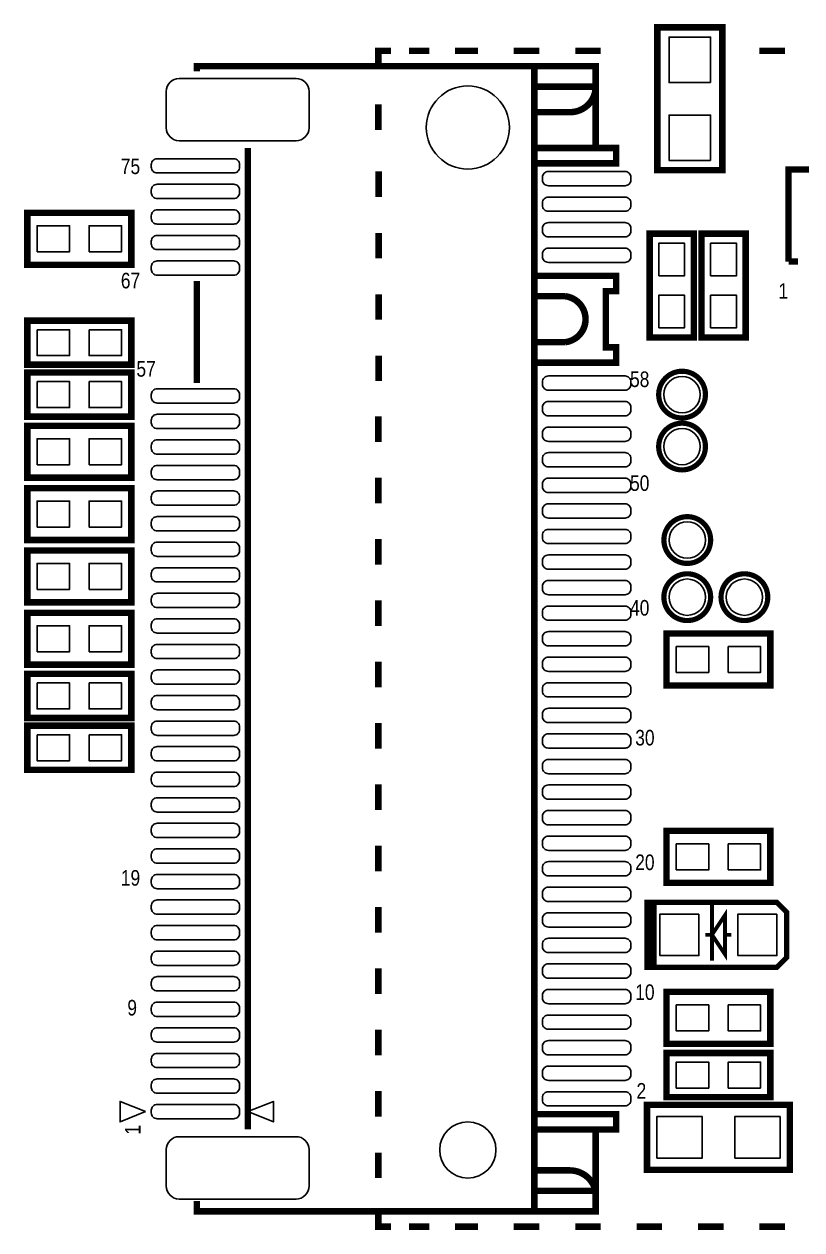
# Model space of a CAD drawing. Extents: x 2 to 176, y -19 to 159.
# Drawn here: x 74.36 to 89.57, y 9.88 to 33.46 of the extents above; entities that cross this region are included whole.
import ezdxf
from ezdxf.enums import TextEntityAlignment as Align

# ---------------------------------------------------------------- set-up
doc = ezdxf.new("R2010")
doc.units = 0
for name, color, linetype in [('PG_NEW_SLIK-TOP', 231, 'CONTINUOUS'), ('PG_SILKSCREEN_TOP', 7, 'CONTINUOUS'), ('PIN_TOP', 92, 'CONTINUOUS')]:
    doc.layers.add(name, color=color, linetype=linetype)

msp = doc.modelspace()

# ---------------------------------------------------------------- linework, layer by layer
at = {"layer": 'PG_NEW_SLIK-TOP'}
for points, const_width in [([(86.741, 30.607), (86.741, 33.401), (88.011, 33.401), (88.011, 30.607), (86.741, 30.607)], 0.127), ([(81.285334, 32.642048), (81.285334, 32.942276), (81.53527, 32.942276)], 0.127), ([(81.885282, 32.942276), (82.285332, 32.942276)], 0.127), ([(82.785458, 32.942276), (83.235292, 32.942276)], 0.127), ([(83.935316, 32.942276), (84.435442, 32.942276)], 0.127), ([(85.135466, 32.942276), (85.635338, 32.942276)], 0.127), ([(88.735408, 32.942276), (89.23528, 32.942276)], 0.127), ([(85.135466, 31.042102), (85.535516, 31.042102), (85.535516, 32.642048), (77.73543, 32.642048), (77.73543, 32.542226)], 0.127), ([(84.335366, 32.642048), (84.335366, 10.242296)], 0.127), ([(81.285334, 31.392114), (81.285334, 31.89224)], 0.127), ([(78.735428, 31.042102), (78.735428, 11.842242)], 0.127), ([(85.935312, 31.042102), (85.935312, 30.742128), (84.335366, 30.742128), (84.335366, 31.042102), (85.935312, 31.042102)], 0.127), ([(85.935312, 31.042102), (85.135466, 31.042102)], 0.127), ([(90.438478, 30.619192), (89.307416, 30.619192), (89.307416, 28.819348)], 0.127), ([(81.2927, 30.081728), (81.2927, 30.5816)], 0.127), ([(74.42327, 29.773372), (76.45527, 29.773372), (76.45527, 28.757372), (74.42327, 28.757372), (74.42327, 29.773372)], 0.127), ([(81.2927, 28.881578), (81.2927, 29.381704)], 0.127), ([(87.45347, 29.366972), (87.45347, 27.334972), (86.58987, 27.334972), (86.58987, 29.366972), (87.45347, 29.366972)], 0.127), ([(88.46947, 29.366972), (88.46947, 27.334972), (87.60587, 27.334972), (87.60587, 29.366972), (88.46947, 29.366972)], 0.127), ([(89.49436, 28.819348), (89.307416, 28.819348)], 0.127), ([(85.83549, 26.842212), (85.935312, 26.842212), (85.935312, 27.142186), (85.735414, 27.142186), (85.735414, 28.24226), (85.935312, 28.24226), (85.935312, 28.542234), (84.335366, 28.542234), (84.335366, 26.842212), (85.935312, 26.842212)], 0.127), ([(77.73543, 28.442158), (77.73543, 26.442162)], 0.127), ([(81.2927, 27.681682), (81.2927, 28.181554)], 0.127), ([(76.45527, 26.801572), (74.42327, 26.801572), (74.42327, 27.665172), (76.45527, 27.665172), (76.45527, 26.801572)], 0.127), ([(81.2927, 26.481786), (81.2927, 26.981658)], 0.127), ([(76.45527, 25.785572), (74.42327, 25.785572), (74.42327, 26.649172), (76.45527, 26.649172), (76.45527, 25.785572)], 0.127), ([(81.285334, 25.29205), (81.285334, 25.792176)], 0.127), ([(74.42327, 25.607772), (76.45527, 25.607772), (76.45527, 24.591772), (74.42327, 24.591772), (74.42327, 25.607772)], 0.127), ([(81.285334, 24.092154), (81.285334, 24.59228)], 0.127), ([(74.42327, 24.388572), (76.45527, 24.388572), (76.45527, 23.372572), (74.42327, 23.372572), (74.42327, 24.388572)], 0.127), ([(81.285334, 22.892258), (81.285334, 23.39213)], 0.127), ([(74.42327, 23.169372), (76.45527, 23.169372), (76.45527, 22.153372), (74.42327, 22.153372), (74.42327, 23.169372)], 0.127), ([(81.285334, 21.692108), (81.285334, 22.192234)], 0.127), ([(74.42327, 21.950172), (76.45527, 21.950172), (76.45527, 20.934172), (74.42327, 20.934172), (74.42327, 21.950172)], 0.127), ([(86.92007, 21.543772), (88.95207, 21.543772), (88.95207, 20.527772), (86.92007, 20.527772), (86.92007, 21.543772)], 0.127), ([(81.285334, 20.492212), (81.285334, 20.992084)], 0.127), ([(76.45527, 19.892772), (74.42327, 19.892772), (74.42327, 20.756372), (76.45527, 20.756372), (76.45527, 19.892772)], 0.127), ([(81.285334, 19.292062), (81.285334, 19.792188)], 0.127), ([(76.45527, 18.876772), (74.42327, 18.876772), (74.42327, 19.740372), (76.45527, 19.740372), (76.45527, 18.876772)], 0.127), ([(81.285334, 18.092166), (81.285334, 18.592292)], 0.127), ([(86.92007, 17.682972), (88.95207, 17.682972), (88.95207, 16.666972), (86.92007, 16.666972), (86.92007, 17.682972)], 0.127), ([(81.285334, 16.89227), (81.285334, 17.392142)], 0.127), ([(89.01557, 15.015972), (86.53907, 15.015972), (86.53907, 16.285972), (89.07907, 16.285972), (89.26957, 16.095472), (89.26957, 15.206472), (89.07907, 15.015972), (88.95207, 15.015972)], 0.1016), ([(86.61527, 15.066772), (86.64067, 16.235172), (86.66607, 16.222472), (86.66607, 15.041372), (86.66607, 16.260572)], 0.127), ([(81.285334, 15.69212), (81.285334, 16.192246)], 0.127), ([(81.285334, 14.492224), (81.285334, 14.992096)], 0.127), ([(88.95207, 13.517372), (86.92007, 13.517372), (86.92007, 14.533372), (88.95207, 14.533372), (88.95207, 13.517372)], 0.127), ([(81.285334, 13.292074), (81.285334, 13.7922)], 0.127), ([(86.92007, 13.339572), (88.95207, 13.339572), (88.95207, 12.475972), (86.92007, 12.475972), (86.92007, 13.339572)], 0.127), ([(81.285334, 12.092178), (81.285334, 12.59205)], 0.127), ([(86.53907, 12.323572), (89.33307, 12.323572), (89.33307, 11.053572), (86.53907, 11.053572), (86.53907, 12.323572)], 0.127), ([(77.73543, 10.442194), (77.73543, 10.242296), (85.535516, 10.242296), (85.535516, 11.842242), (85.135466, 11.842242), (85.935312, 11.842242), (85.935312, 12.142216), (84.335366, 12.142216), (84.335366, 11.842242), (85.135466, 11.842242)], 0.127), ([(81.285334, 10.892282), (81.285334, 11.392154)], 0.127), ([(85.535516, 10.642092), (84.335366, 10.642092)], 0.127), ([(81.285334, 10.242296), (81.285334, 9.942068), (81.53527, 9.942068)], 0.127), ([(81.885282, 9.942068), (82.285332, 9.942068)], 0.127), ([(82.785458, 9.942068), (83.235292, 9.942068)], 0.127), ([(83.935316, 9.942068), (84.435442, 9.942068)], 0.127), ([(85.135466, 9.942068), (85.635338, 9.942068)], 0.127), ([(86.335362, 9.942068), (86.835488, 9.942068)], 0.127), ([(87.535512, 9.942068), (88.035384, 9.942068)], 0.127), ([(88.735408, 9.942068), (89.23528, 9.942068)], 0.127)]:
    msp.add_lwpolyline(points, dxfattribs=dict(at, const_width=const_width))
for points, const_width in [([(84.335366, 31.742126), (85.03539, 31.742126, 0.414296), (85.535516, 32.242252), (84.335366, 32.242252)], 0.127), ([(84.335366, 27.242262), (84.935314, 27.242262, 0.894908), (84.935314, 28.142184), (84.335366, 28.142184)], 0.127), ([(87.68207, 26.217372, 1), (86.76767, 26.217372, 1), (87.68207, 26.217372)], 0.1016), ([(87.68207, 25.201372, 1), (86.76767, 25.201372, 1), (87.68207, 25.201372)], 0.1016), ([(87.78367, 23.372572, 1), (86.86927, 23.372572, 1), (87.78367, 23.372572)], 0.1016), ([(87.78367, 22.254972, 1), (86.86927, 22.254972, 1), (87.78367, 22.254972)], 0.1016), ([(88.90127, 22.254972, 1), (87.98687, 22.254972, 1), (88.90127, 22.254972)], 0.1016), ([(84.335366, 11.042142), (85.03539, 11.042142, -0.343176), (85.535516, 10.642092)], 0.127)]:
    msp.add_lwpolyline(points, format="xyb", dxfattribs=dict(at, const_width=const_width))
msp.add_lwpolyline([(84.335366, 26.842212), (85.935312, 26.842212), (85.935312, 27.142186), (85.735414, 27.142186), (85.735414, 28.24226), (85.935312, 28.24226), (85.935312, 28.542234), (84.335366, 28.542234), (84.335366, 28.142184), (84.935314, 28.142184, -0.894908), (84.935314, 27.242262), (84.335366, 27.242262)], format="xyb", close=True, dxfattribs=at)
msp.add_lwpolyline([(78.735428, 12.192254), (79.2353, 11.992102), (79.2353, 12.392152)], close=True, dxfattribs=at)
at = {"layer": 'PG_SILKSCREEN_TOP', "const_width": 0.0762}
for points in [[(87.80907, 16.285972), (87.80907, 15.269972)], [(87.80907, 15.142972), (87.80907, 16.285972)], [(88.06307, 15.269972), (88.06307, 16.031972), (87.80907, 15.650972), (88.06307, 15.269972), (88.06307, 15.650972), (88.19007, 15.650972)], [(87.68207, 15.650972), (87.80907, 15.650972)], [(88.19007, 15.650972), (88.06307, 15.650972)]]:
    msp.add_lwpolyline(points, dxfattribs=at)
at = {"layer": 'PG_SILKSCREEN_TOP'}
msp.add_lwpolyline([(76.735432, 12.192254), (76.235306, 12.392152), (76.235306, 11.992102)], close=True, dxfattribs=at)
at = {"layer": 'PIN_TOP'}
for points in [[(87.7824, 32.3215), (86.9696, 32.3215), (86.9696, 33.2105), (87.7824, 33.2105)], [(87.7824, 30.7975), (86.9696, 30.7975), (86.9696, 31.6865), (87.7824, 31.6865)], [(74.61377, 29.011372), (74.61377, 29.519372), (75.24877, 29.519372), (75.24877, 29.011372)], [(75.62977, 29.011372), (75.62977, 29.519372), (76.26477, 29.519372), (76.26477, 29.011372)], [(86.76767, 28.541472), (86.76767, 29.176472), (87.27567, 29.176472), (87.27567, 28.541472)], [(87.78367, 28.541472), (87.78367, 29.176472), (88.29167, 29.176472), (88.29167, 28.541472)], [(86.76767, 27.525472), (86.76767, 28.160472), (87.27567, 28.160472), (87.27567, 27.525472)], [(87.78367, 27.525472), (87.78367, 28.160472), (88.29167, 28.160472), (88.29167, 27.525472)], [(74.61377, 27.487372), (75.24877, 27.487372), (75.24877, 26.979372), (74.61377, 26.979372)], [(75.62977, 27.487372), (76.26477, 27.487372), (76.26477, 26.979372), (75.62977, 26.979372)], [(74.61377, 26.471372), (75.24877, 26.471372), (75.24877, 25.963372), (74.61377, 25.963372)], [(75.62977, 26.471372), (76.26477, 26.471372), (76.26477, 25.963372), (75.62977, 25.963372)], [(74.61377, 24.845772), (74.61377, 25.353772), (75.24877, 25.353772), (75.24877, 24.845772)], [(75.62977, 24.845772), (75.62977, 25.353772), (76.26477, 25.353772), (76.26477, 24.845772)], [(74.61377, 23.626572), (74.61377, 24.134572), (75.24877, 24.134572), (75.24877, 23.626572)], [(75.62977, 23.626572), (75.62977, 24.134572), (76.26477, 24.134572), (76.26477, 23.626572)], [(74.61377, 22.407372), (74.61377, 22.915372), (75.24877, 22.915372), (75.24877, 22.407372)], [(75.62977, 22.407372), (75.62977, 22.915372), (76.26477, 22.915372), (76.26477, 22.407372)], [(74.61377, 21.188172), (74.61377, 21.696172), (75.24877, 21.696172), (75.24877, 21.188172)], [(75.62977, 21.188172), (75.62977, 21.696172), (76.26477, 21.696172), (76.26477, 21.188172)], [(87.11057, 20.781772), (87.11057, 21.289772), (87.74557, 21.289772), (87.74557, 20.781772)], [(88.12657, 20.781772), (88.12657, 21.289772), (88.76157, 21.289772), (88.76157, 20.781772)], [(74.61377, 20.578572), (75.24877, 20.578572), (75.24877, 20.070572), (74.61377, 20.070572)], [(75.62977, 20.578572), (76.26477, 20.578572), (76.26477, 20.070572), (75.62977, 20.070572)], [(74.61377, 19.562572), (75.24877, 19.562572), (75.24877, 19.054572), (74.61377, 19.054572)], [(75.62977, 19.562572), (76.26477, 19.562572), (76.26477, 19.054572), (75.62977, 19.054572)], [(87.11057, 16.920972), (87.11057, 17.428972), (87.74557, 17.428972), (87.74557, 16.920972)], [(88.12657, 16.920972), (88.12657, 17.428972), (88.76157, 17.428972), (88.76157, 16.920972)], [(87.55507, 16.057372), (87.55507, 15.244572), (86.79307, 15.244572), (86.79307, 16.057372)], [(89.07907, 16.057372), (89.07907, 15.244572), (88.31707, 15.244572), (88.31707, 16.057372)], [(87.74557, 14.279372), (87.74557, 13.771372), (87.11057, 13.771372), (87.11057, 14.279372)], [(88.76157, 14.279372), (88.76157, 13.771372), (88.12657, 13.771372), (88.12657, 14.279372)], [(87.74557, 12.653772), (87.11057, 12.653772), (87.11057, 13.161772), (87.74557, 13.161772)], [(88.76157, 12.653772), (88.12657, 12.653772), (88.12657, 13.161772), (88.76157, 13.161772)], [(86.72957, 11.282172), (86.72957, 12.094972), (87.61857, 12.094972), (87.61857, 11.282172)], [(88.25357, 11.282172), (88.25357, 12.094972), (89.14257, 12.094972), (89.14257, 11.282172)]]:
    msp.add_lwpolyline(points, close=True, dxfattribs=at)
for points in [[(79.678276, 31.182564), (77.392276, 31.182564, -0.414214), (77.138276, 31.436564), (77.138276, 32.147764, -0.414214), (77.392276, 32.401764), (79.678276, 32.401764, -0.414214), (79.932276, 32.147764), (79.932276, 31.436564, -0.414214)], [(78.459584, 30.55239), (76.960984, 30.55239, -0.414214), (76.846684, 30.66669), (76.846684, 30.71749, -0.414214), (76.960984, 30.83179), (78.459584, 30.83179, -0.414214), (78.573884, 30.71749), (78.573884, 30.66669, -0.414214)], [(86.10981, 30.302454), (84.61121, 30.302454, -0.414214), (84.49691, 30.416754), (84.49691, 30.467554, -0.414214), (84.61121, 30.581854), (86.10981, 30.581854, -0.414214), (86.22411, 30.467554), (86.22411, 30.416754, -0.414214)], [(78.459584, 30.052518), (76.960984, 30.052518, -0.414214), (76.846684, 30.166818), (76.846684, 30.217618, -0.414214), (76.960984, 30.331918), (78.459584, 30.331918, -0.414214), (78.573884, 30.217618), (78.573884, 30.166818, -0.414214)], [(86.10981, 29.802582), (84.61121, 29.802582, -0.414214), (84.49691, 29.916882), (84.49691, 29.967682, -0.414214), (84.61121, 30.081982), (86.10981, 30.081982, -0.414214), (86.22411, 29.967682), (86.22411, 29.916882, -0.414214)], [(78.459584, 29.552392), (76.960984, 29.552392, -0.414214), (76.846684, 29.666692), (76.846684, 29.717492, -0.414214), (76.960984, 29.831792), (78.459584, 29.831792, -0.414214), (78.573884, 29.717492), (78.573884, 29.666692, -0.414214)], [(86.10981, 29.302456), (84.61121, 29.302456, -0.414214), (84.49691, 29.416756), (84.49691, 29.467556, -0.414214), (84.61121, 29.581856), (86.10981, 29.581856, -0.414214), (86.22411, 29.467556), (86.22411, 29.416756, -0.414214)], [(78.459584, 29.05252), (76.960984, 29.05252, -0.414214), (76.846684, 29.16682), (76.846684, 29.21762, -0.414214), (76.960984, 29.33192), (78.459584, 29.33192, -0.414214), (78.573884, 29.21762), (78.573884, 29.16682, -0.414214)], [(86.10981, 28.802584), (84.61121, 28.802584, -0.414214), (84.49691, 28.916884), (84.49691, 28.967684, -0.414214), (84.61121, 29.081984), (86.10981, 29.081984, -0.414214), (86.22411, 28.967684), (86.22411, 28.916884, -0.414214)], [(78.459584, 28.552394), (76.960984, 28.552394, -0.414214), (76.846684, 28.666694), (76.846684, 28.717494, -0.414214), (76.960984, 28.831794), (78.459584, 28.831794, -0.414214), (78.573884, 28.717494), (78.573884, 28.666694, -0.414214)], [(86.10981, 26.302462), (84.61121, 26.302462, -0.414214), (84.49691, 26.416762), (84.49691, 26.467562, -0.414214), (84.61121, 26.581862), (86.10981, 26.581862, -0.414214), (86.22411, 26.467562), (86.22411, 26.416762, -0.414214)], [(78.459584, 26.052526), (76.960984, 26.052526, -0.414214), (76.846684, 26.166826), (76.846684, 26.217626, -0.414214), (76.960984, 26.331926), (78.459584, 26.331926, -0.414214), (78.573884, 26.217626), (78.573884, 26.166826, -0.414214)], [(86.10981, 25.80259), (84.61121, 25.80259, -0.414214), (84.49691, 25.91689), (84.49691, 25.96769, -0.414214), (84.61121, 26.08199), (86.10981, 26.08199, -0.414214), (86.22411, 25.96769), (86.22411, 25.91689, -0.414214)], [(78.459584, 25.5524), (76.960984, 25.5524, -0.414214), (76.846684, 25.6667), (76.846684, 25.7175, -0.414214), (76.960984, 25.8318), (78.459584, 25.8318, -0.414214), (78.573884, 25.7175), (78.573884, 25.6667, -0.414214)], [(86.10981, 25.302464), (84.61121, 25.302464, -0.414214), (84.49691, 25.416764), (84.49691, 25.467564, -0.414214), (84.61121, 25.581864), (86.10981, 25.581864, -0.414214), (86.22411, 25.467564), (86.22411, 25.416764, -0.414214)], [(78.459584, 25.052528), (76.960984, 25.052528, -0.414214), (76.846684, 25.166828), (76.846684, 25.217628, -0.414214), (76.960984, 25.331928), (78.459584, 25.331928, -0.414214), (78.573884, 25.217628), (78.573884, 25.166828, -0.414214)], [(86.10981, 24.802592), (84.61121, 24.802592, -0.414214), (84.49691, 24.916892), (84.49691, 24.967692, -0.414214), (84.61121, 25.081992), (86.10981, 25.081992, -0.414214), (86.22411, 24.967692), (86.22411, 24.916892, -0.414214)], [(78.459584, 24.552402), (76.960984, 24.552402, -0.414214), (76.846684, 24.666702), (76.846684, 24.717502, -0.414214), (76.960984, 24.831802), (78.459584, 24.831802, -0.414214), (78.573884, 24.717502), (78.573884, 24.666702, -0.414214)], [(86.10981, 24.302466), (84.61121, 24.302466, -0.414214), (84.49691, 24.416766), (84.49691, 24.467566, -0.414214), (84.61121, 24.581866), (86.10981, 24.581866, -0.414214), (86.22411, 24.467566), (86.22411, 24.416766, -0.414214)], [(78.459584, 24.05253), (76.960984, 24.05253, -0.414214), (76.846684, 24.16683), (76.846684, 24.21763, -0.414214), (76.960984, 24.33193), (78.459584, 24.33193, -0.414214), (78.573884, 24.21763), (78.573884, 24.16683, -0.414214)], [(86.10981, 23.802594), (84.61121, 23.802594, -0.414214), (84.49691, 23.916894), (84.49691, 23.967694, -0.414214), (84.61121, 24.081994), (86.10981, 24.081994, -0.414214), (86.22411, 23.967694), (86.22411, 23.916894, -0.414214)], [(78.459584, 23.552404), (76.960984, 23.552404, -0.414214), (76.846684, 23.666704), (76.846684, 23.717504, -0.414214), (76.960984, 23.831804), (78.459584, 23.831804, -0.414214), (78.573884, 23.717504), (78.573884, 23.666704, -0.414214)], [(86.10981, 23.302468), (84.61121, 23.302468, -0.414214), (84.49691, 23.416768), (84.49691, 23.467568, -0.414214), (84.61121, 23.581868), (86.10981, 23.581868, -0.414214), (86.22411, 23.467568), (86.22411, 23.416768, -0.414214)], [(78.459584, 23.052532), (76.960984, 23.052532, -0.414214), (76.846684, 23.166832), (76.846684, 23.217632, -0.414214), (76.960984, 23.331932), (78.459584, 23.331932, -0.414214), (78.573884, 23.217632), (78.573884, 23.166832, -0.414214)], [(86.10981, 22.802596), (84.61121, 22.802596, -0.414214), (84.49691, 22.916896), (84.49691, 22.967696, -0.414214), (84.61121, 23.081996), (86.10981, 23.081996, -0.414214), (86.22411, 22.967696), (86.22411, 22.916896, -0.414214)], [(78.459584, 22.552406), (76.960984, 22.552406, -0.414214), (76.846684, 22.666706), (76.846684, 22.717506, -0.414214), (76.960984, 22.831806), (78.459584, 22.831806, -0.414214), (78.573884, 22.717506), (78.573884, 22.666706, -0.414214)], [(86.10981, 22.30247), (84.61121, 22.30247, -0.414214), (84.49691, 22.41677), (84.49691, 22.46757, -0.414214), (84.61121, 22.58187), (86.10981, 22.58187, -0.414214), (86.22411, 22.46757), (86.22411, 22.41677, -0.414214)], [(78.459584, 22.052534), (76.960984, 22.052534, -0.414214), (76.846684, 22.166834), (76.846684, 22.217634, -0.414214), (76.960984, 22.331934), (78.459584, 22.331934, -0.414214), (78.573884, 22.217634), (78.573884, 22.166834, -0.414214)], [(86.10981, 21.802344), (84.61121, 21.802344, -0.414214), (84.49691, 21.916644), (84.49691, 21.967444, -0.414214), (84.61121, 22.081744), (86.10981, 22.081744, -0.414214), (86.22411, 21.967444), (86.22411, 21.916644, -0.414214)], [(78.459584, 21.552408), (76.960984, 21.552408, -0.414214), (76.846684, 21.666708), (76.846684, 21.717508, -0.414214), (76.960984, 21.831808), (78.459584, 21.831808, -0.414214), (78.573884, 21.717508), (78.573884, 21.666708, -0.414214)], [(86.10981, 21.302472), (84.61121, 21.302472, -0.414214), (84.49691, 21.416772), (84.49691, 21.467572, -0.414214), (84.61121, 21.581872), (86.10981, 21.581872, -0.414214), (86.22411, 21.467572), (86.22411, 21.416772, -0.414214)], [(78.459584, 21.052536), (76.960984, 21.052536, -0.414214), (76.846684, 21.166836), (76.846684, 21.217636, -0.414214), (76.960984, 21.331936), (78.459584, 21.331936, -0.414214), (78.573884, 21.217636), (78.573884, 21.166836, -0.414214)], [(86.10981, 20.8026), (84.61121, 20.8026, -0.414214), (84.49691, 20.9169), (84.49691, 20.9677, -0.414214), (84.61121, 21.082), (86.10981, 21.082, -0.414214), (86.22411, 20.9677), (86.22411, 20.9169, -0.414214)], [(78.459584, 20.55241), (76.960984, 20.55241, -0.414214), (76.846684, 20.66671), (76.846684, 20.71751, -0.414214), (76.960984, 20.83181), (78.459584, 20.83181, -0.414214), (78.573884, 20.71751), (78.573884, 20.66671, -0.414214)], [(86.10981, 20.302474), (84.61121, 20.302474, -0.414214), (84.49691, 20.416774), (84.49691, 20.467574, -0.414214), (84.61121, 20.581874), (86.10981, 20.581874, -0.414214), (86.22411, 20.467574), (86.22411, 20.416774, -0.414214)], [(78.459584, 20.052538), (76.960984, 20.052538, -0.414214), (76.846684, 20.166838), (76.846684, 20.217638, -0.414214), (76.960984, 20.331938), (78.459584, 20.331938, -0.414214), (78.573884, 20.217638), (78.573884, 20.166838, -0.414214)], [(86.10981, 19.802348), (84.61121, 19.802348, -0.414214), (84.49691, 19.916648), (84.49691, 19.967448, -0.414214), (84.61121, 20.081748), (86.10981, 20.081748, -0.414214), (86.22411, 19.967448), (86.22411, 19.916648, -0.414214)], [(78.459584, 19.552412), (76.960984, 19.552412, -0.414214), (76.846684, 19.666712), (76.846684, 19.717512, -0.414214), (76.960984, 19.831812), (78.459584, 19.831812, -0.414214), (78.573884, 19.717512), (78.573884, 19.666712, -0.414214)], [(86.10981, 19.302476), (84.61121, 19.302476, -0.414214), (84.49691, 19.416776), (84.49691, 19.467576, -0.414214), (84.61121, 19.581876), (86.10981, 19.581876, -0.414214), (86.22411, 19.467576), (86.22411, 19.416776, -0.414214)], [(78.459584, 19.05254), (76.960984, 19.05254, -0.414214), (76.846684, 19.16684), (76.846684, 19.21764, -0.414214), (76.960984, 19.33194), (78.459584, 19.33194, -0.414214), (78.573884, 19.21764), (78.573884, 19.16684, -0.414214)], [(86.10981, 18.80235), (84.61121, 18.80235, -0.414214), (84.49691, 18.91665), (84.49691, 18.96745, -0.414214), (84.61121, 19.08175), (86.10981, 19.08175, -0.414214), (86.22411, 18.96745), (86.22411, 18.91665, -0.414214)], [(78.459584, 18.552414), (76.960984, 18.552414, -0.414214), (76.846684, 18.666714), (76.846684, 18.717514, -0.414214), (76.960984, 18.831814), (78.459584, 18.831814, -0.414214), (78.573884, 18.717514), (78.573884, 18.666714, -0.414214)], [(86.10981, 18.302478), (84.61121, 18.302478, -0.414214), (84.49691, 18.416778), (84.49691, 18.467578, -0.414214), (84.61121, 18.581878), (86.10981, 18.581878, -0.414214), (86.22411, 18.467578), (86.22411, 18.416778, -0.414214)], [(78.459584, 18.052542), (76.960984, 18.052542, -0.414214), (76.846684, 18.166842), (76.846684, 18.217642, -0.414214), (76.960984, 18.331942), (78.459584, 18.331942, -0.414214), (78.573884, 18.217642), (78.573884, 18.166842, -0.414214)], [(86.10981, 17.802352), (84.61121, 17.802352, -0.414214), (84.49691, 17.916652), (84.49691, 17.967452, -0.414214), (84.61121, 18.081752), (86.10981, 18.081752, -0.414214), (86.22411, 17.967452), (86.22411, 17.916652, -0.414214)], [(78.459584, 17.552416), (76.960984, 17.552416, -0.414214), (76.846684, 17.666716), (76.846684, 17.717516, -0.414214), (76.960984, 17.831816), (78.459584, 17.831816, -0.414214), (78.573884, 17.717516), (78.573884, 17.666716, -0.414214)], [(86.10981, 17.30248), (84.61121, 17.30248, -0.414214), (84.49691, 17.41678), (84.49691, 17.46758, -0.414214), (84.61121, 17.58188), (86.10981, 17.58188, -0.414214), (86.22411, 17.46758), (86.22411, 17.41678, -0.414214)], [(78.459584, 17.052544), (76.960984, 17.052544, -0.414214), (76.846684, 17.166844), (76.846684, 17.217644, -0.414214), (76.960984, 17.331944), (78.459584, 17.331944, -0.414214), (78.573884, 17.217644), (78.573884, 17.166844, -0.414214)], [(86.10981, 16.802354), (84.61121, 16.802354, -0.414214), (84.49691, 16.916654), (84.49691, 16.967454, -0.414214), (84.61121, 17.081754), (86.10981, 17.081754, -0.414214), (86.22411, 16.967454), (86.22411, 16.916654, -0.414214)], [(78.459584, 16.552418), (76.960984, 16.552418, -0.414214), (76.846684, 16.666718), (76.846684, 16.717518, -0.414214), (76.960984, 16.831818), (78.459584, 16.831818, -0.414214), (78.573884, 16.717518), (78.573884, 16.666718, -0.414214)], [(86.10981, 16.302482), (84.61121, 16.302482, -0.414214), (84.49691, 16.416782), (84.49691, 16.467582, -0.414214), (84.61121, 16.581882), (86.10981, 16.581882, -0.414214), (86.22411, 16.467582), (86.22411, 16.416782, -0.414214)], [(78.459584, 16.052546), (76.960984, 16.052546, -0.414214), (76.846684, 16.166846), (76.846684, 16.217646, -0.414214), (76.960984, 16.331946), (78.459584, 16.331946, -0.414214), (78.573884, 16.217646), (78.573884, 16.166846, -0.414214)], [(86.10981, 15.802356), (84.61121, 15.802356, -0.414214), (84.49691, 15.916656), (84.49691, 15.967456, -0.414214), (84.61121, 16.081756), (86.10981, 16.081756, -0.414214), (86.22411, 15.967456), (86.22411, 15.916656, -0.414214)], [(78.459584, 15.55242), (76.960984, 15.55242, -0.414214), (76.846684, 15.66672), (76.846684, 15.71752, -0.414214), (76.960984, 15.83182), (78.459584, 15.83182, -0.414214), (78.573884, 15.71752), (78.573884, 15.66672, -0.414214)], [(86.10981, 15.302484), (84.61121, 15.302484, -0.414214), (84.49691, 15.416784), (84.49691, 15.467584, -0.414214), (84.61121, 15.581884), (86.10981, 15.581884, -0.414214), (86.22411, 15.467584), (86.22411, 15.416784, -0.414214)], [(78.459584, 15.052548), (76.960984, 15.052548, -0.414214), (76.846684, 15.166848), (76.846684, 15.217648, -0.414214), (76.960984, 15.331948), (78.459584, 15.331948, -0.414214), (78.573884, 15.217648), (78.573884, 15.166848, -0.414214)], [(86.10981, 14.802358), (84.61121, 14.802358, -0.414214), (84.49691, 14.916658), (84.49691, 14.967458, -0.414214), (84.61121, 15.081758), (86.10981, 15.081758, -0.414214), (86.22411, 14.967458), (86.22411, 14.916658, -0.414214)], [(78.459584, 14.552422), (76.960984, 14.552422, -0.414214), (76.846684, 14.666722), (76.846684, 14.717522, -0.414214), (76.960984, 14.831822), (78.459584, 14.831822, -0.414214), (78.573884, 14.717522), (78.573884, 14.666722, -0.414214)], [(86.10981, 14.302486), (84.61121, 14.302486, -0.414214), (84.49691, 14.416786), (84.49691, 14.467586, -0.414214), (84.61121, 14.581886), (86.10981, 14.581886, -0.414214), (86.22411, 14.467586), (86.22411, 14.416786, -0.414214)], [(78.459584, 14.05255), (76.960984, 14.05255, -0.414214), (76.846684, 14.16685), (76.846684, 14.21765, -0.414214), (76.960984, 14.33195), (78.459584, 14.33195, -0.414214), (78.573884, 14.21765), (78.573884, 14.16685, -0.414214)], [(86.10981, 13.80236), (84.61121, 13.80236, -0.414214), (84.49691, 13.91666), (84.49691, 13.96746, -0.414214), (84.61121, 14.08176), (86.10981, 14.08176, -0.414214), (86.22411, 13.96746), (86.22411, 13.91666, -0.414214)], [(78.459584, 13.552424), (76.960984, 13.552424, -0.414214), (76.846684, 13.666724), (76.846684, 13.717524, -0.414214), (76.960984, 13.831824), (78.459584, 13.831824, -0.414214), (78.573884, 13.717524), (78.573884, 13.666724, -0.414214)], [(86.10981, 13.302488), (84.61121, 13.302488, -0.414214), (84.49691, 13.416788), (84.49691, 13.467588, -0.414214), (84.61121, 13.581888), (86.10981, 13.581888, -0.414214), (86.22411, 13.467588), (86.22411, 13.416788, -0.414214)], [(78.459584, 13.052552), (76.960984, 13.052552, -0.414214), (76.846684, 13.166852), (76.846684, 13.217652, -0.414214), (76.960984, 13.331952), (78.459584, 13.331952, -0.414214), (78.573884, 13.217652), (78.573884, 13.166852, -0.414214)], [(86.10981, 12.802362), (84.61121, 12.802362, -0.414214), (84.49691, 12.916662), (84.49691, 12.967462, -0.414214), (84.61121, 13.081762), (86.10981, 13.081762, -0.414214), (86.22411, 12.967462), (86.22411, 12.916662, -0.414214)], [(78.459584, 12.552426), (76.960984, 12.552426, -0.414214), (76.846684, 12.666726), (76.846684, 12.717526, -0.414214), (76.960984, 12.831826), (78.459584, 12.831826, -0.414214), (78.573884, 12.717526), (78.573884, 12.666726, -0.414214)], [(86.10981, 12.30249), (84.61121, 12.30249, -0.414214), (84.49691, 12.41679), (84.49691, 12.46759, -0.414214), (84.61121, 12.58189), (86.10981, 12.58189, -0.414214), (86.22411, 12.46759), (86.22411, 12.41679, -0.414214)], [(78.459584, 12.052554), (76.960984, 12.052554, -0.414214), (76.846684, 12.166854), (76.846684, 12.217654, -0.414214), (76.960984, 12.331954), (78.459584, 12.331954, -0.414214), (78.573884, 12.217654), (78.573884, 12.166854, -0.414214)], [(79.678276, 10.48258), (77.392276, 10.48258, -0.414214), (77.138276, 10.73658), (77.138276, 11.44778, -0.414214), (77.392276, 11.70178), (79.678276, 11.70178, -0.414214), (79.932276, 11.44778), (79.932276, 10.73658, -0.414214)]]:
    msp.add_lwpolyline(points, format="xyb", close=True, dxfattribs=at)
for centre, radius in [((83.035394, 31.442152), 0.8128), ((87.22487, 26.217372), 0.3556), ((87.22487, 25.201372), 0.3556), ((87.32647, 23.372572), 0.3556), ((87.32647, 22.254972), 0.3556), ((88.44407, 22.254972), 0.3556), ((83.035394, 11.442192), 0.550037)]:
    msp.add_circle(centre, radius, dxfattribs=at)

# ---------------------------------------------------------------- texts
at = {"layer": 'PG_NEW_SLIK-TOP', "width": 0.834167}
for s, p in [('75', (76.250546, 30.5308)), ('67', (76.2508, 28.2956)), ('57', (76.5556, 26.5684)), ('58', (86.2076, 26.3652)), ('50', (86.2076, 24.3332)), ('40', (86.2076, 21.8948)), ('30', (86.3092, 19.3548)), ('20', (86.308946, 16.9164)), ('19', (76.2508, 16.6116)), ('10', (86.3092, 14.3764)), ('9', (76.3778, 14.0716)), ('2', (86.3346, 12.446))]:
    msp.add_text(s, height=0.3048, dxfattribs=at).set_placement(p)
msp.add_text('1', height=0.3048, dxfattribs=at).set_placement((89.2048, 28.0924), align=Align.CENTER)
msp.add_text('1', height=0.3048, rotation=90, dxfattribs=at).set_placement((76.635356, 11.742166))

doc.saveas('drawing.dxf')
